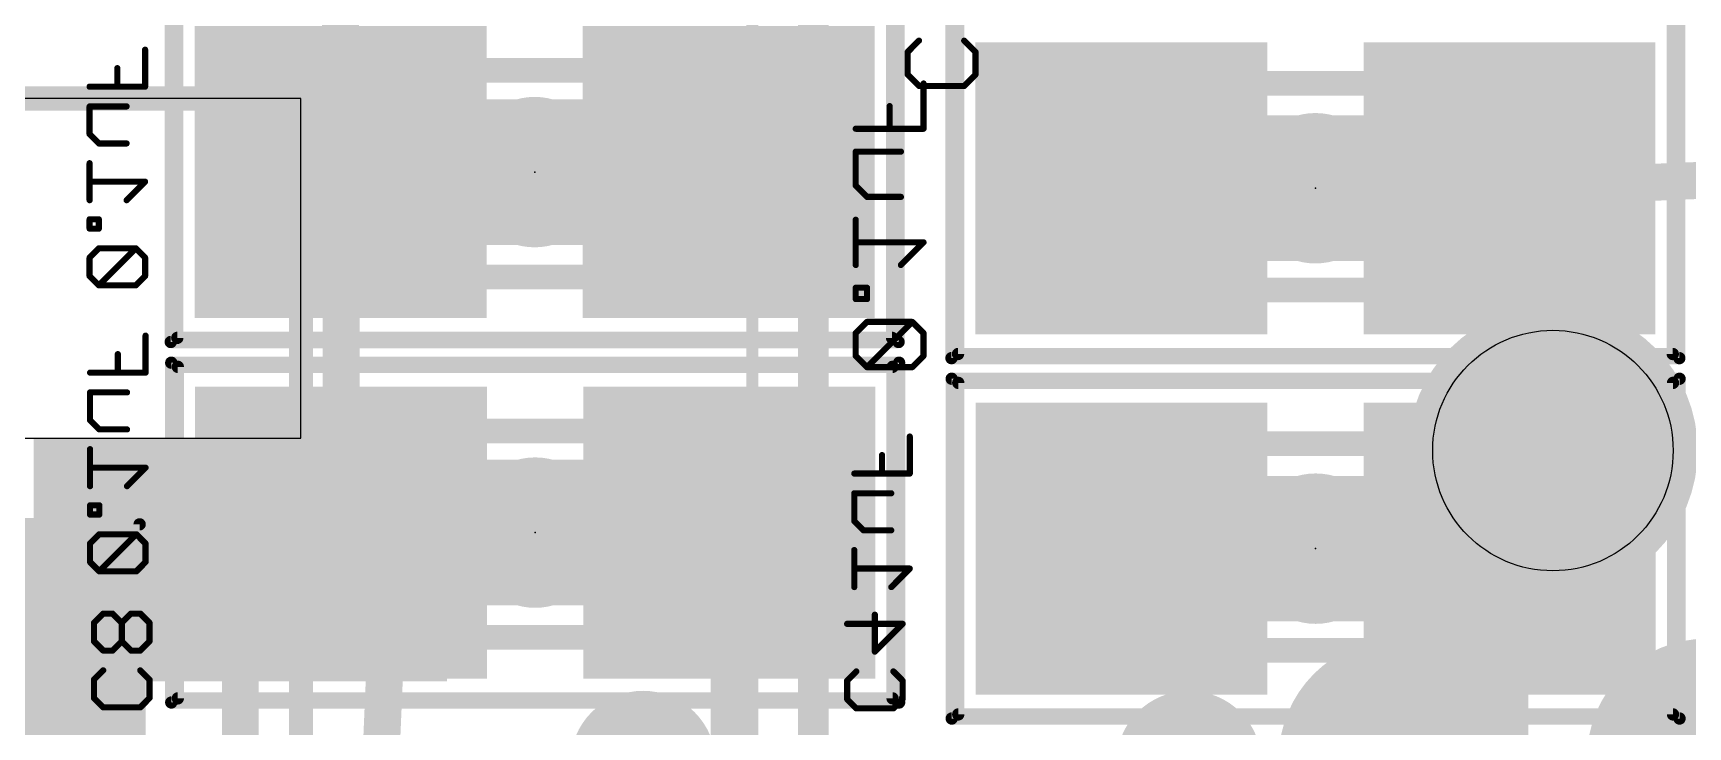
# Model space of a CAD drawing. Extents: x -10.2 to 81, y -3.9 to 69.4.
# Drawn here: x 58.5 to 65.32, y 18.06 to 20.92 of the extents above; entities that cross this region are included whole.
import ezdxf

# ---------------------------------------------------------------- set-up
doc = ezdxf.new("R2010")
doc.units = 0
for name, color, linetype in [('1', 22, 'CONTINUOUS'), ('16', 175, 'CONTINUOUS'), ('20', 7, 'CONTINUOUS'), ('21', 253, 'CONTINUOUS'), ('22', 253, 'CONTINUOUS'), ('24', 7, 'CONTINUOUS'), ('25', 253, 'CONTINUOUS'), ('26', 253, 'CONTINUOUS'), ('28', 253, 'CONTINUOUS'), ('29', 253, 'CONTINUOUS'), ('30', 253, 'CONTINUOUS'), ('31', 253, 'CONTINUOUS'), ('32', 253, 'CONTINUOUS'), ('36', 253, 'CONTINUOUS'), ('39', 22, 'CONTINUOUS'), ('40', 175, 'CONTINUOUS'), ('41', 22, 'CONTINUOUS'), ('51', 253, 'CONTINUOUS'), ('52', 253, 'CONTINUOUS')]:
    doc.layers.add(name, color=color, linetype=linetype)

# ---------------------------------------------------------------- blocks, each defined once
blk = doc.blocks.new('RECT')
blk.add_solid([(-0.5, -0.5), (0.5, -0.5), (-0.5, 0.5), (0.5, 0.5)])
blk = doc.blocks.new('PIE')
at = {"const_width": 0.5}
blk.add_lwpolyline([(0, -0.25, 1), (0, 0.25, 1), (0, -0.25)], format="xyb", dxfattribs=at)

msp = doc.modelspace()

# ---------------------------------------------------------------- linework, layer by layer
at = {"layer": '1', "const_width": 0.1524}
msp.add_lwpolyline([(59.353, 18.7469), (59.353, 17.5277)], dxfattribs=at)
at = {"layer": '1', "const_width": 0.0762}
msp.add_lwpolyline([(59.3911, 18.7469, 1), (59.3149, 18.7469)], format="xyb", dxfattribs=at)
at = {"layer": '16', "const_width": 0.1524}
for points in [[(59.7662, 20.3433), (59.7662, 21.8165)], [(59.7683, 20.3413), (59.7662, 20.3433)], [(59.7683, 18.858), (59.7683, 20.3413)], [(65.6336, 20.32), (64.5842, 20.2768)], [(64.5842, 20.2768), (64.5842, 18.7928)], [(59.3024, 18.3921), (59.7683, 18.858)], [(59.9639, 18.6624), (59.7683, 18.858)], [(61.3683, 18.858), (61.3683, 17.4766)], [(64.5842, 18.7928), (64.5851, 18.7919)], [(64.5851, 18.7919), (64.5851, 17.3132)], [(59.8877, 16.8774), (59.9639, 18.6624)], [(58.2379, 18.3921), (59.3024, 18.3921)]]:
    msp.add_lwpolyline(points, dxfattribs=at)
at = {"layer": '16', "const_width": 0.0762}
for points in [[(59.7932, 20.3703, 1), (59.7393, 20.3164)], [(59.8064, 20.3413, 1), (59.7302, 20.3413)], [(59.7413, 20.3143, 1), (59.7952, 20.3682)], [(59.7281, 20.3433, 1), (59.8043, 20.3433)], [(64.6223, 20.2768, 1), (64.5461, 20.2768)], [(64.5826, 20.3149, 1), (64.5858, 20.2387)], [(59.7952, 18.885, 1), (59.7413, 18.8311)], [(59.7302, 18.858, 1), (59.8064, 18.858)], [(59.7952, 18.8311, 1), (59.7413, 18.885)], [(61.4064, 18.858, 1), (61.3302, 18.858)], [(64.6112, 18.8197, 1), (64.5573, 18.7658)], [(64.5461, 18.7928, 1), (64.6223, 18.7928)], [(64.6232, 18.7919, 1), (64.547, 18.7919)], [(64.5582, 18.7649, 1), (64.6121, 18.8188)], [(60.0019, 18.6608, 1), (59.9258, 18.6641)], [(59.9369, 18.6355, 1), (59.9908, 18.6894)], [(59.2754, 18.4191, 1), (59.3293, 18.3652)], [(59.3024, 18.354, 1), (59.3024, 18.4302)]]:
    msp.add_lwpolyline(points, format="xyb", dxfattribs=at)
at = {"layer": '20'}
msp.add_circle((64.7631, 19.1961), 0.4955, dxfattribs=at)
at = {"layer": '21'}
for points, const_width in [([(61.7151, 21.6091), (61.7151, 11.7031)], 0.127), ([(58.153, 20.6469), (59.603, 20.6469)], 0.1), ([(59.603, 20.6469), (59.603, 19.4969)], 0.1)]:
    msp.add_lwpolyline(points, dxfattribs=dict(at, const_width=const_width))
for points, const_width in [([(59.628, 20.6469, 1), (59.578, 20.6469)], 0.05), ([(59.603, 20.6219, 1), (59.603, 20.6719)], 0.05), ([(59.578, 19.4969, 1), (59.628, 19.4969)], 0.05), ([(61.0131, 17.7561, 1), (61.0131, 18.0561, 1), (61.0131, 17.7561)], 0.3)]:
    msp.add_lwpolyline(points, format="xyb", dxfattribs=dict(at, const_width=const_width))
at = {"layer": '22'}
for points, const_width in [([(59.0662, 21.0433), (59.0662, 19.6433)], 0.0508), ([(62.0662, 19.6433), (62.0662, 21.0433)], 0.0508), ([(62.2842, 20.9768), (62.2842, 19.5768)], 0.0508), ([(65.2842, 19.5768), (65.2842, 20.9768)], 0.0508), ([(60.5662, 20.3128), (60.5662, 20.3738)], 0.5588), ([(63.7842, 20.3073), (63.7842, 20.2463)], 0.5588), ([(59.0662, 19.6433), (62.0662, 19.6433)], 0.0508), ([(62.0683, 19.558), (59.0683, 19.558)], 0.0508), ([(59.0683, 19.558), (59.0683, 18.158)], 0.0508), ([(62.0683, 18.158), (62.0683, 19.558)], 0.0508), ([(62.2842, 19.5768), (65.2842, 19.5768)], 0.0508), ([(65.2851, 19.4919), (62.2851, 19.4919)], 0.0508), ([(62.2851, 19.4919), (62.2851, 18.0919)], 0.0508), ([(65.2851, 18.0919), (65.2851, 19.4919)], 0.0508), ([(60.5683, 18.8275), (60.5683, 18.8885)], 0.5588), ([(63.7851, 18.8224), (63.7851, 18.7614)], 0.5588), ([(58.9379, 18.8921), (57.5379, 18.8921)], 0.0508), ([(58.9379, 16.0921), (58.9379, 18.8921)], 0.0508), ([(59.0683, 18.158), (62.0683, 18.158)], 0.0508), ([(62.2851, 18.0919), (65.2851, 18.0919)], 0.0508)]:
    msp.add_lwpolyline(points, dxfattribs=dict(at, const_width=const_width))
for points, const_width in [([(60.7059, 20.3738, 1), (60.4265, 20.3738)], 0.2794), ([(63.9239, 20.3073, 1), (63.6445, 20.3073)], 0.2794), ([(60.4265, 20.3128, 1), (60.7059, 20.3128)], 0.2794), ([(63.6445, 20.2463, 1), (63.9239, 20.2463)], 0.2794), ([(59.0662, 19.656, 1), (59.0662, 19.6306)], 0.0254), ([(59.0535, 19.6433, 1), (59.0789, 19.6433)], 0.0254), ([(62.0535, 19.6433, 1), (62.0789, 19.6433)], 0.0254), ([(62.0662, 19.6306, 1), (62.0662, 19.656)], 0.0254), ([(59.0683, 19.5707, 1), (59.0683, 19.5453)], 0.0254), ([(59.081, 19.558, 1), (59.0556, 19.558)], 0.0254), ([(62.081, 19.558, 1), (62.0556, 19.558)], 0.0254), ([(62.0683, 19.5453, 1), (62.0683, 19.5707)], 0.0254), ([(62.2842, 19.5895, 1), (62.2842, 19.5641)], 0.0254), ([(62.2715, 19.5768, 1), (62.2969, 19.5768)], 0.0254), ([(65.2715, 19.5768, 1), (65.2969, 19.5768)], 0.0254), ([(65.2842, 19.5641, 1), (65.2842, 19.5895)], 0.0254), ([(62.2851, 19.5046, 1), (62.2851, 19.4792)], 0.0254), ([(62.2978, 19.4919, 1), (62.2724, 19.4919)], 0.0254), ([(65.2978, 19.4919, 1), (65.2724, 19.4919)], 0.0254), ([(65.2851, 19.4792, 1), (65.2851, 19.5046)], 0.0254), ([(60.708, 18.8885, 1), (60.4286, 18.8885)], 0.2794), ([(63.9248, 18.8224, 1), (63.6454, 18.8224)], 0.2794), ([(60.4286, 18.8275, 1), (60.708, 18.8275)], 0.2794), ([(58.9506, 18.8921, 1), (58.9252, 18.8921)], 0.0254), ([(58.9379, 18.8794, 1), (58.9379, 18.9048)], 0.0254), ([(63.6454, 18.7614, 1), (63.9248, 18.7614)], 0.2794), ([(59.0683, 18.1707, 1), (59.0683, 18.1453)], 0.0254), ([(59.0556, 18.158, 1), (59.081, 18.158)], 0.0254), ([(62.0556, 18.158, 1), (62.081, 18.158)], 0.0254), ([(62.0683, 18.1453, 1), (62.0683, 18.1707)], 0.0254), ([(62.2851, 18.1046, 1), (62.2851, 18.0792)], 0.0254), ([(62.2724, 18.0919, 1), (62.2978, 18.0919)], 0.0254), ([(65.2724, 18.0919, 1), (65.2978, 18.0919)], 0.0254), ([(65.2851, 18.0792, 1), (65.2851, 18.1046)], 0.0254)]:
    msp.add_lwpolyline(points, format="xyb", dxfattribs=dict(at, const_width=const_width))
at = {"layer": '24'}
for p in [(60.5662, 20.3433), (63.7842, 20.2768), (60.5683, 18.858), (63.7851, 18.7919)]:
    msp.add_point(p, dxfattribs=at)
at = {"layer": '25', "const_width": 0.0127}
for points in [[(58.7562, 18.4862, 1), (58.7435, 18.4862)], [(58.7454, 18.4907, 1), (58.7544, 18.4817)], [(58.788, 18.5307, 1), (58.788, 18.518)], [(58.7925, 18.5198, 1), (58.7835, 18.5288)], [(58.8306, 18.5288, 1), (58.8217, 18.5198)], [(58.8262, 18.518, 1), (58.8262, 18.5307)], [(58.8706, 18.4862, 1), (58.8579, 18.4862)], [(58.8598, 18.4907, 1), (58.8688, 18.4817)], [(58.8598, 18.4817, 1), (58.8688, 18.4907)], [(58.9024, 18.5307, 1), (58.9024, 18.518)], [(58.9069, 18.5198, 1), (58.8979, 18.5288)], [(58.945, 18.5288, 1), (58.9361, 18.5198)], [(58.9406, 18.518, 1), (58.9406, 18.5307)], [(58.985, 18.4862, 1), (58.9723, 18.4862)], [(58.9742, 18.4817, 1), (58.9832, 18.4907)], [(58.7435, 18.4099, 1), (58.7562, 18.4099)], [(58.7544, 18.4144, 1), (58.7454, 18.4055)], [(58.8688, 18.4144, 1), (58.8598, 18.4055)], [(58.8579, 18.4099, 1), (58.8706, 18.4099)], [(58.8688, 18.4055, 1), (58.8598, 18.4144)], [(58.9723, 18.4099, 1), (58.985, 18.4099)], [(58.9832, 18.4055, 1), (58.9742, 18.4144)], [(58.788, 18.3782, 1), (58.788, 18.3655)], [(58.7835, 18.3673, 1), (58.7925, 18.3763)], [(58.8217, 18.3763, 1), (58.8306, 18.3673)], [(58.8262, 18.3655, 1), (58.8262, 18.3782)], [(58.9024, 18.3782, 1), (58.9024, 18.3655)], [(58.8979, 18.3673, 1), (58.9069, 18.3763)], [(58.9361, 18.3763, 1), (58.945, 18.3673)], [(58.9406, 18.3655, 1), (58.9406, 18.3782)], [(58.7925, 18.286, 1), (58.7835, 18.2949)], [(58.945, 18.2949, 1), (58.9361, 18.286)], [(58.7562, 18.2523, 1), (58.7435, 18.2523)], [(58.7454, 18.2568, 1), (58.7544, 18.2478)], [(58.985, 18.2523, 1), (58.9723, 18.2523)], [(58.9742, 18.2478, 1), (58.9832, 18.2568)], [(58.7435, 18.1761, 1), (58.7562, 18.1761)], [(58.7544, 18.1806, 1), (58.7454, 18.1716)], [(58.788, 18.1443, 1), (58.788, 18.1316)], [(58.7835, 18.1334, 1), (58.7925, 18.1424)], [(58.9361, 18.1424, 1), (58.945, 18.1334)], [(58.9406, 18.1316, 1), (58.9406, 18.1443)], [(58.9723, 18.1761, 1), (58.985, 18.1761)], [(58.9832, 18.1716, 1), (58.9742, 18.1806)]]:
    msp.add_lwpolyline(points, format="xyb", dxfattribs=at)
at = {"layer": '25', "const_width": 0.0254}
for points in [[(58.7499, 18.4862), (58.788, 18.5243)], [(58.7499, 18.4099), (58.7499, 18.4862)], [(58.788, 18.5243), (58.8262, 18.5243)], [(58.8262, 18.5243), (58.8643, 18.4862)], [(58.8643, 18.4862), (58.9024, 18.5243)], [(58.8643, 18.4099), (58.8643, 18.4862)], [(58.9024, 18.5243), (58.9406, 18.5243)], [(58.9406, 18.5243), (58.9787, 18.4862)], [(58.9787, 18.4862), (58.9787, 18.4099)], [(58.788, 18.3718), (58.7499, 18.4099)], [(58.8643, 18.4099), (58.8262, 18.3718)], [(58.9024, 18.3718), (58.8643, 18.4099)], [(58.9787, 18.4099), (58.9406, 18.3718)], [(58.8262, 18.3718), (58.788, 18.3718)], [(58.9406, 18.3718), (58.9024, 18.3718)], [(58.788, 18.2905), (58.7499, 18.2523)], [(58.9787, 18.2523), (58.9406, 18.2905)], [(58.7499, 18.2523), (58.7499, 18.1761)], [(58.9787, 18.1761), (58.9787, 18.2523)], [(58.7499, 18.1761), (58.788, 18.1379)], [(58.788, 18.1379), (58.9406, 18.1379)], [(58.9406, 18.1379), (58.9787, 18.1761)]]:
    msp.add_lwpolyline(points, dxfattribs=at)
at = {"layer": '26', "const_width": 0.0254}
for points in [[(62.1036, 20.8383), (62.1502, 20.8849)], [(62.3366, 20.8849), (62.3832, 20.8383)], [(62.1036, 20.7451), (62.1036, 20.8383)], [(62.3832, 20.8383), (62.3832, 20.7451)], [(62.1502, 20.6984), (62.1036, 20.7451)], [(62.3832, 20.7451), (62.3366, 20.6984)], [(62.3366, 20.6984), (62.1502, 20.6984)], [(61.8539, 18.482), (62.0827, 18.482)], [(61.9683, 18.3676), (61.9683, 18.5201)], [(62.0827, 18.482), (61.9683, 18.3676)], [(61.8539, 18.2481), (61.892, 18.2863)], [(62.0446, 18.2863), (62.0827, 18.2481)], [(61.8539, 18.1719), (61.8539, 18.2481)], [(62.0827, 18.2481), (62.0827, 18.1719)], [(61.892, 18.1337), (61.8539, 18.1719)], [(62.0446, 18.1337), (61.892, 18.1337)], [(62.0827, 18.1719), (62.0446, 18.1337)]]:
    msp.add_lwpolyline(points, dxfattribs=at)
at = {"layer": '26', "const_width": 0.0127}
for points in [[(62.1547, 20.8804, 1), (62.1457, 20.8894)], [(62.3411, 20.8894, 1), (62.3321, 20.8804)], [(62.1099, 20.8383, 1), (62.0972, 20.8383)], [(62.0991, 20.8428, 1), (62.1081, 20.8338)], [(62.3896, 20.8383, 1), (62.3769, 20.8383)], [(62.3787, 20.8338, 1), (62.3877, 20.8428)], [(62.1081, 20.7495, 1), (62.0991, 20.7406)], [(62.0972, 20.7451, 1), (62.1099, 20.7451)], [(62.3769, 20.7451, 1), (62.3896, 20.7451)], [(62.3877, 20.7406, 1), (62.3787, 20.7495)], [(62.1502, 20.7048, 1), (62.1502, 20.6921)], [(62.1457, 20.694, 1), (62.1547, 20.7029)], [(62.3321, 20.7029, 1), (62.3411, 20.694)], [(62.3366, 20.6921, 1), (62.3366, 20.7048)], [(61.8539, 18.4884, 1), (61.8539, 18.4757)], [(61.9746, 18.5201, 1), (61.9619, 18.5201)], [(62.0872, 18.4775, 1), (62.0782, 18.4865)], [(62.0827, 18.4757, 1), (62.0827, 18.4884)], [(61.9638, 18.3721, 1), (61.9728, 18.3631)], [(61.9619, 18.3676, 1), (61.9746, 18.3676)], [(61.8965, 18.2818, 1), (61.8875, 18.2907)], [(62.049, 18.2907, 1), (62.0401, 18.2818)], [(61.8602, 18.2481, 1), (61.8475, 18.2481)], [(61.8494, 18.2526, 1), (61.8584, 18.2436)], [(62.089, 18.2481, 1), (62.0763, 18.2481)], [(62.0782, 18.2436, 1), (62.0872, 18.2526)], [(61.8475, 18.1719, 1), (61.8602, 18.1719)], [(61.8584, 18.1763, 1), (61.8494, 18.1674)], [(61.892, 18.1401, 1), (61.892, 18.1274)], [(61.8875, 18.1292, 1), (61.8965, 18.1382)], [(62.0401, 18.1382, 1), (62.049, 18.1292)], [(62.0446, 18.1274, 1), (62.0446, 18.1401)], [(62.0763, 18.1719, 1), (62.089, 18.1719)], [(62.0872, 18.1674, 1), (62.0782, 18.1763)]]:
    msp.add_lwpolyline(points, format="xyb", dxfattribs=at)
at = {"layer": '28', "const_width": 0.0254}
for points in [[(58.9604, 20.6952), (58.9604, 20.8478)], [(58.846, 20.6952), (58.846, 20.7715)], [(58.7316, 20.6952), (58.9604, 20.6952)], [(62.169, 20.5219), (62.169, 20.7084)], [(58.7316, 20.4995), (58.7316, 20.6139)], [(58.7316, 20.6139), (58.8842, 20.6139)], [(62.0292, 20.5219), (62.0292, 20.6152)], [(61.8894, 20.5219), (62.169, 20.5219)], [(58.7698, 20.4613), (58.7316, 20.4995)], [(58.8842, 20.4613), (58.7698, 20.4613)], [(61.8894, 20.2879), (61.8894, 20.4277)], [(61.8894, 20.4277), (62.0758, 20.4277)], [(58.7316, 20.2275), (58.7316, 20.38)], [(58.9604, 20.3037), (58.7316, 20.3037)], [(58.8842, 20.2275), (58.9604, 20.3037)], [(61.936, 20.2413), (61.8894, 20.2879)], [(62.0758, 20.2413), (61.936, 20.2413)], [(58.7698, 20.1487), (58.7316, 20.1487)], [(58.7316, 20.1487), (58.7316, 20.1105)], [(58.7316, 20.1105), (58.7698, 20.1105)], [(58.7698, 20.1105), (58.7698, 20.1487)], [(61.8894, 19.9606), (61.8894, 20.1471)], [(62.169, 20.0538), (61.8894, 20.0538)], [(62.0758, 19.9606), (62.169, 20.0538)], [(58.7698, 20.0292), (58.7316, 19.9911)], [(58.7316, 19.9911), (58.7316, 19.9148)], [(58.9223, 20.0292), (58.7698, 20.0292)], [(58.7698, 19.8767), (58.9223, 20.0292)], [(58.9604, 19.9911), (58.9223, 20.0292)], [(58.9604, 19.9148), (58.9604, 19.9911)], [(58.7316, 19.9148), (58.7698, 19.8767)], [(58.9223, 19.8767), (58.9604, 19.9148)], [(58.7698, 19.8767), (58.9223, 19.8767)], [(61.936, 19.8669), (61.8894, 19.8669)], [(61.8894, 19.8669), (61.8894, 19.8203)], [(61.936, 19.8203), (61.936, 19.8669)], [(61.8894, 19.8203), (61.936, 19.8203)], [(61.936, 19.7261), (61.8894, 19.6795)], [(62.1224, 19.7261), (61.936, 19.7261)], [(61.936, 19.5397), (62.1224, 19.7261)], [(62.169, 19.6795), (62.1224, 19.7261)], [(58.9624, 19.517), (58.9624, 19.6696)], [(61.8894, 19.6795), (61.8894, 19.5863)], [(62.169, 19.5863), (62.169, 19.6795)], [(58.848, 19.517), (58.848, 19.5933)], [(61.8894, 19.5863), (61.936, 19.5397)], [(62.1224, 19.5397), (62.169, 19.5863)], [(58.7336, 19.517), (58.9624, 19.517)], [(61.936, 19.5397), (62.1224, 19.5397)], [(58.7336, 19.3213), (58.7336, 19.4357)], [(58.7336, 19.4357), (58.8861, 19.4357)], [(58.7717, 19.2832), (58.7336, 19.3213)], [(58.8861, 19.2832), (58.7717, 19.2832)], [(62.1122, 19.1013), (62.1122, 19.2538)], [(58.7336, 19.0493), (58.7336, 19.2018)], [(61.9978, 19.1013), (61.9978, 19.1776)], [(58.9624, 19.1256), (58.7336, 19.1256)], [(58.8861, 19.0493), (58.9624, 19.1256)], [(61.8834, 19.1013), (62.1122, 19.1013)], [(61.8834, 18.9055), (61.8834, 19.0199)], [(61.8834, 19.0199), (62.036, 19.0199)], [(58.7717, 18.9705), (58.7336, 18.9705)], [(58.7336, 18.9705), (58.7336, 18.9324)], [(58.7717, 18.9324), (58.7717, 18.9705)], [(58.7336, 18.9324), (58.7717, 18.9324)], [(61.9216, 18.8674), (61.8834, 18.9055)], [(58.7717, 18.851), (58.7336, 18.8129)], [(58.7336, 18.8129), (58.7336, 18.7366)], [(58.9243, 18.851), (58.7717, 18.851)], [(58.7717, 18.6985), (58.9243, 18.851)], [(58.9624, 18.8129), (58.9243, 18.851)], [(58.9624, 18.7366), (58.9624, 18.8129)], [(62.036, 18.8674), (61.9216, 18.8674)], [(61.8834, 18.6335), (61.8834, 18.7861)], [(58.7336, 18.7366), (58.7717, 18.6985)], [(58.7717, 18.6985), (58.9243, 18.6985)], [(58.9243, 18.6985), (58.9624, 18.7366)], [(62.1122, 18.7098), (61.8834, 18.7098)], [(62.036, 18.6335), (62.1122, 18.7098)]]:
    msp.add_lwpolyline(points, dxfattribs=at)
at = {"layer": '28', "const_width": 0.0127}
for points in [[(58.9668, 20.8478, 1), (58.9541, 20.8478)], [(58.8524, 20.7715, 1), (58.8397, 20.7715)], [(58.7316, 20.7016, 1), (58.7316, 20.6889)], [(58.8397, 20.6952, 1), (58.8524, 20.6952)], [(58.9541, 20.6952, 1), (58.9668, 20.6952)], [(58.9604, 20.6889, 1), (58.9604, 20.7016)], [(62.1754, 20.7084, 1), (62.1627, 20.7084)], [(58.7316, 20.6202, 1), (58.7316, 20.6075)], [(58.738, 20.6139, 1), (58.7253, 20.6139)], [(58.8842, 20.6075, 1), (58.8842, 20.6202)], [(62.0356, 20.6152, 1), (62.0229, 20.6152)], [(61.8894, 20.5283, 1), (61.8894, 20.5156)], [(62.169, 20.5156, 1), (62.169, 20.5283)], [(58.7361, 20.504, 1), (58.7271, 20.495)], [(58.7253, 20.4995, 1), (58.738, 20.4995)], [(58.7698, 20.4677, 1), (58.7698, 20.455)], [(58.7653, 20.4569, 1), (58.7743, 20.4658)], [(58.8842, 20.455, 1), (58.8842, 20.4677)], [(62.0229, 20.5219, 1), (62.0356, 20.5219)], [(62.1627, 20.5219, 1), (62.1754, 20.5219)], [(61.8894, 20.4341, 1), (61.8894, 20.4214)], [(61.8958, 20.4277, 1), (61.8831, 20.4277)], [(62.0758, 20.4214, 1), (62.0758, 20.4341)], [(58.738, 20.38, 1), (58.7253, 20.38)], [(58.7316, 20.3101, 1), (58.7316, 20.2974)], [(58.9649, 20.2992, 1), (58.9559, 20.3082)], [(58.9604, 20.2974, 1), (58.9604, 20.3101)], [(61.8939, 20.2924, 1), (61.8849, 20.2834)], [(61.8831, 20.2879, 1), (61.8958, 20.2879)], [(58.7253, 20.2275, 1), (58.738, 20.2275)], [(58.8797, 20.232, 1), (58.8886, 20.223)], [(61.936, 20.2476, 1), (61.936, 20.2349)], [(61.9315, 20.2368, 1), (61.9405, 20.2458)], [(62.0758, 20.2349, 1), (62.0758, 20.2476)], [(58.7316, 20.155, 1), (58.7316, 20.1423)], [(58.7316, 20.1169, 1), (58.7316, 20.1042)], [(58.738, 20.1487, 1), (58.7253, 20.1487)], [(58.7761, 20.1487, 1), (58.7634, 20.1487)], [(58.7698, 20.1423, 1), (58.7698, 20.155)], [(58.7698, 20.1042, 1), (58.7698, 20.1169)], [(61.8958, 20.1471, 1), (61.8831, 20.1471)], [(58.7253, 20.1105, 1), (58.738, 20.1105)], [(58.7634, 20.1105, 1), (58.7761, 20.1105)], [(61.8894, 20.0602, 1), (61.8894, 20.0475)], [(62.1735, 20.0494, 1), (62.1646, 20.0583)], [(62.169, 20.0475, 1), (62.169, 20.0602)], [(58.7271, 19.9955, 1), (58.7361, 19.9866)], [(58.738, 19.9911, 1), (58.7253, 19.9911)], [(58.7698, 20.0355, 1), (58.7698, 20.0228)], [(58.7743, 20.0247, 1), (58.7653, 20.0337)], [(58.9268, 20.0337, 1), (58.9178, 20.0247)], [(58.9268, 20.0247, 1), (58.9178, 20.0337)], [(58.9223, 20.0228, 1), (58.9223, 20.0355)], [(58.9668, 19.9911, 1), (58.9541, 19.9911)], [(58.9559, 19.9866, 1), (58.9649, 19.9955)], [(58.7361, 19.9193, 1), (58.7271, 19.9103)], [(58.7253, 19.9148, 1), (58.738, 19.9148)], [(58.9541, 19.9148, 1), (58.9668, 19.9148)], [(58.9649, 19.9103, 1), (58.9559, 19.9193)], [(61.8831, 19.9606, 1), (61.8958, 19.9606)], [(62.0713, 19.9651, 1), (62.0803, 19.9561)], [(58.7698, 19.883, 1), (58.7698, 19.8703)], [(58.7653, 19.8811, 1), (58.7743, 19.8722)], [(58.7653, 19.8722, 1), (58.7743, 19.8811)], [(58.9178, 19.8811, 1), (58.9268, 19.8722)], [(58.9223, 19.8703, 1), (58.9223, 19.883)], [(61.8894, 19.8733, 1), (61.8894, 19.8606)], [(61.8958, 19.8669, 1), (61.8831, 19.8669)], [(61.9424, 19.8669, 1), (61.9297, 19.8669)], [(61.936, 19.8606, 1), (61.936, 19.8733)], [(61.8894, 19.8267, 1), (61.8894, 19.814)], [(61.8831, 19.8203, 1), (61.8958, 19.8203)], [(61.9297, 19.8203, 1), (61.9424, 19.8203)], [(61.936, 19.814, 1), (61.936, 19.8267)], [(61.936, 19.7324, 1), (61.936, 19.7197)], [(61.9405, 19.7216, 1), (61.9315, 19.7306)], [(62.1269, 19.7306, 1), (62.1179, 19.7216)], [(62.1269, 19.7216, 1), (62.1179, 19.7306)], [(62.1224, 19.7197, 1), (62.1224, 19.7324)], [(58.9687, 19.6696, 1), (58.956, 19.6696)], [(61.8849, 19.684, 1), (61.8939, 19.675)], [(61.8958, 19.6795, 1), (61.8831, 19.6795)], [(62.1754, 19.6795, 1), (62.1627, 19.6795)], [(62.1646, 19.675, 1), (62.1735, 19.684)], [(58.8544, 19.5933, 1), (58.8417, 19.5933)], [(61.8939, 19.5908, 1), (61.8849, 19.5818)], [(61.8831, 19.5863, 1), (61.8958, 19.5863)], [(62.1627, 19.5863, 1), (62.1754, 19.5863)], [(62.1735, 19.5818, 1), (62.1646, 19.5908)], [(58.7336, 19.5234, 1), (58.7336, 19.5107)], [(58.8417, 19.517, 1), (58.8544, 19.517)], [(58.956, 19.517, 1), (58.9687, 19.517)], [(58.9624, 19.5107, 1), (58.9624, 19.5234)], [(61.936, 19.546, 1), (61.936, 19.5333)], [(61.9315, 19.5441, 1), (61.9405, 19.5352)], [(61.9315, 19.5352, 1), (61.9405, 19.5441)], [(62.1179, 19.5441, 1), (62.1269, 19.5352)], [(62.1224, 19.5333, 1), (62.1224, 19.546)], [(58.7336, 19.442, 1), (58.7336, 19.4293)], [(58.74, 19.4357, 1), (58.7273, 19.4357)], [(58.8861, 19.4293, 1), (58.8861, 19.442)], [(58.7381, 19.3258, 1), (58.7291, 19.3168)], [(58.7273, 19.3213, 1), (58.74, 19.3213)], [(58.7717, 19.2895, 1), (58.7717, 19.2768)], [(58.7672, 19.2787, 1), (58.7762, 19.2877)], [(58.8861, 19.2768, 1), (58.8861, 19.2895)], [(62.1186, 19.2538, 1), (62.1059, 19.2538)], [(58.74, 19.2018, 1), (58.7273, 19.2018)], [(62.0042, 19.1776, 1), (61.9915, 19.1776)], [(58.7336, 19.1319, 1), (58.7336, 19.1192)], [(58.9669, 19.1211, 1), (58.9579, 19.13)], [(58.9624, 19.1192, 1), (58.9624, 19.1319)], [(61.8834, 19.1076, 1), (61.8834, 19.0949)], [(61.9915, 19.1013, 1), (62.0042, 19.1013)], [(62.1059, 19.1013, 1), (62.1186, 19.1013)], [(62.1122, 19.0949, 1), (62.1122, 19.1076)], [(58.7273, 19.0493, 1), (58.74, 19.0493)], [(58.8816, 19.0538, 1), (58.8906, 19.0448)], [(61.8834, 19.0263, 1), (61.8834, 19.0136)], [(61.8898, 19.0199, 1), (61.8771, 19.0199)], [(62.036, 19.0136, 1), (62.036, 19.0263)], [(58.7336, 18.9768, 1), (58.7336, 18.9641)], [(58.74, 18.9705, 1), (58.7273, 18.9705)], [(58.7781, 18.9705, 1), (58.7654, 18.9705)], [(58.7717, 18.9641, 1), (58.7717, 18.9768)], [(58.7336, 18.9387, 1), (58.7336, 18.926)], [(58.7273, 18.9324, 1), (58.74, 18.9324)], [(58.7654, 18.9324, 1), (58.7781, 18.9324)], [(58.7717, 18.926, 1), (58.7717, 18.9387)], [(61.8879, 18.91, 1), (61.8789, 18.9011)], [(61.8771, 18.9055, 1), (61.8898, 18.9055)], [(58.74, 18.8129, 1), (58.7273, 18.8129)], [(58.7717, 18.8574, 1), (58.7717, 18.8447)], [(58.7762, 18.8465, 1), (58.7672, 18.8555)], [(58.9288, 18.8555, 1), (58.9198, 18.8465)], [(58.9288, 18.8465, 1), (58.9198, 18.8555)], [(58.9243, 18.8447, 1), (58.9243, 18.8574)], [(58.9687, 18.8129, 1), (58.956, 18.8129)], [(61.9216, 18.8738, 1), (61.9216, 18.8611)], [(61.9171, 18.8629, 1), (61.9261, 18.8719)], [(62.036, 18.8611, 1), (62.036, 18.8738)], [(58.7291, 18.8174, 1), (58.7381, 18.8084)], [(58.9579, 18.8084, 1), (58.9669, 18.8174)], [(61.8898, 18.7861, 1), (61.8771, 18.7861)], [(58.7381, 18.7411, 1), (58.7291, 18.7321)], [(58.7273, 18.7366, 1), (58.74, 18.7366)], [(58.7717, 18.7048, 1), (58.7717, 18.6921)], [(58.7672, 18.703, 1), (58.7762, 18.694)], [(58.7672, 18.694, 1), (58.7762, 18.703)], [(58.9198, 18.703, 1), (58.9288, 18.694)], [(58.9243, 18.6921, 1), (58.9243, 18.7048)], [(58.956, 18.7366, 1), (58.9687, 18.7366)], [(58.9669, 18.7321, 1), (58.9579, 18.7411)], [(61.8834, 18.7162, 1), (61.8834, 18.7035)], [(62.1167, 18.7053, 1), (62.1077, 18.7143)], [(62.1122, 18.7035, 1), (62.1122, 18.7162)], [(61.8771, 18.6335, 1), (61.8898, 18.6335)], [(62.0315, 18.638, 1), (62.0404, 18.629)]]:
    msp.add_lwpolyline(points, format="xyb", dxfattribs=at)
at = {"layer": '29', "const_width": 0.5971}
msp.add_lwpolyline([(64.7631, 18.8976, 1), (64.7631, 19.4947, 1), (64.7631, 18.8976)], format="xyb", dxfattribs=at)
at = {"layer": '30', "const_width": 0.5971}
msp.add_lwpolyline([(64.7631, 18.8976, 1), (64.7631, 19.4947, 1), (64.7631, 18.8976)], format="xyb", dxfattribs=at)
at = {"layer": '39', "const_width": 0.05}
msp.add_lwpolyline([(61.4631, 11.4561), (61.4631, 21.8561)], dxfattribs=at)
at = {"layer": '40', "const_width": 0.0508}
for points in [[(59.0932, 21.0263), (59.0932, 19.6603)], [(62.0392, 19.6603), (62.0392, 21.0263)], [(62.3112, 20.9598), (62.3112, 19.5938)], [(65.2572, 19.5938), (65.2572, 20.9598)], [(59.0932, 19.6603), (62.0392, 19.6603)], [(62.3112, 19.5938), (65.2572, 19.5938)], [(62.0413, 19.541), (59.0953, 19.541)], [(59.0953, 19.541), (59.0953, 18.175)], [(62.0413, 18.175), (62.0413, 19.541)], [(65.2581, 19.4749), (62.3121, 19.4749)], [(62.3121, 19.4749), (62.3121, 18.1089)], [(65.2581, 18.1089), (65.2581, 19.4749)], [(59.0953, 18.175), (62.0413, 18.175)], [(62.3121, 18.1089), (65.2581, 18.1089)]]:
    msp.add_lwpolyline(points, dxfattribs=at)
at = {"layer": '40', "const_width": 0.0254}
for points in [[(59.0932, 19.673, 1), (59.0932, 19.6476)], [(59.0805, 19.6603, 1), (59.1059, 19.6603)], [(62.0265, 19.6603, 1), (62.0519, 19.6603)], [(62.0392, 19.6476, 1), (62.0392, 19.673)], [(62.3112, 19.6065, 1), (62.3112, 19.5811)], [(62.2985, 19.5938, 1), (62.3239, 19.5938)], [(65.2445, 19.5938, 1), (65.2699, 19.5938)], [(65.2572, 19.5811, 1), (65.2572, 19.6065)], [(59.0953, 19.5537, 1), (59.0953, 19.5283)], [(59.108, 19.541, 1), (59.0826, 19.541)], [(62.054, 19.541, 1), (62.0286, 19.541)], [(62.0413, 19.5283, 1), (62.0413, 19.5537)], [(62.3121, 19.4876, 1), (62.3121, 19.4622)], [(62.3248, 19.4749, 1), (62.2994, 19.4749)], [(65.2708, 19.4749, 1), (65.2454, 19.4749)], [(65.2581, 19.4622, 1), (65.2581, 19.4876)], [(59.0953, 18.1877, 1), (59.0953, 18.1623)], [(59.0826, 18.175, 1), (59.108, 18.175)], [(62.0286, 18.175, 1), (62.054, 18.175)], [(62.0413, 18.1623, 1), (62.0413, 18.1877)], [(62.3121, 18.1216, 1), (62.3121, 18.0962)], [(62.2994, 18.1089, 1), (62.3248, 18.1089)], [(65.2454, 18.1089, 1), (65.2708, 18.1089)], [(65.2581, 18.0962, 1), (65.2581, 18.1216)]]:
    msp.add_lwpolyline(points, format="xyb", dxfattribs=at)
at = {"layer": '41'}
for p, q in [((59.603, 20.6469), (57.903, 20.6469)), ((59.603, 19.2469), (59.603, 20.6469)), ((57.903, 19.2469), (59.603, 19.2469))]:
    msp.add_line(p, q, dxfattribs=at)
at = {"layer": '51'}
for points, const_width in [([(61.7151, 11.7031), (61.7151, 21.6091)], 0.127), ([(57.803, 20.6469), (59.603, 20.6469)], 0.1), ([(59.603, 20.6469), (59.603, 10.7469)], 0.1), ([(59.603, 19.1469), (58.603, 19.1469)], 0.1), ([(58.603, 19.1469), (58.603, 18.3469)], 0.1), ([(58.603, 18.3469), (59.603, 18.3469)], 0.1)]:
    msp.add_lwpolyline(points, dxfattribs=dict(at, const_width=const_width))
for points, const_width in [([(59.628, 20.6469, 1), (59.578, 20.6469)], 0.05), ([(59.603, 20.6219, 1), (59.603, 20.6719)], 0.05), ([(58.603, 19.1719, 1), (58.603, 19.1219)], 0.05), ([(58.628, 19.1469, 1), (58.578, 19.1469)], 0.05), ([(59.603, 19.1219, 1), (59.603, 19.1719)], 0.05), ([(59.603, 19.0469, 0.4142), (59.303, 18.7469)], 0.1), ([(59.603, 19.0219, 1), (59.603, 19.0719)], 0.05), ([(59.303, 18.7469, 0.4142), (59.603, 18.4469)], 0.1), ([(59.328, 18.7469, 1), (59.278, 18.7469)], 0.05), ([(59.278, 18.7469, 1), (59.328, 18.7469)], 0.05), ([(59.603, 18.4219, 1), (59.603, 18.4719)], 0.05), ([(58.603, 18.3719, 1), (58.603, 18.3219)], 0.05), ([(58.578, 18.3469, 1), (58.628, 18.3469)], 0.05), ([(59.603, 18.3219, 1), (59.603, 18.3719)], 0.05), ([(63.2631, 17.7561, 1), (63.2631, 18.0561, 1), (63.2631, 17.7561)], 0.3)]:
    msp.add_lwpolyline(points, format="xyb", dxfattribs=dict(at, const_width=const_width))
at = {"layer": '52', "const_width": 0.1016}
for points in [[(60.2102, 20.7623), (60.9222, 20.7623)], [(64.1402, 20.7088), (63.4282, 20.7088)], [(60.2102, 19.9113), (60.9222, 19.9113)], [(64.1402, 19.8578), (63.4282, 19.8578)], [(60.2123, 19.277), (60.9243, 19.277)], [(64.1411, 19.2239), (63.4291, 19.2239)], [(60.2123, 18.426), (60.9243, 18.426)], [(64.1411, 18.3729), (63.4291, 18.3729)]]:
    msp.add_lwpolyline(points, dxfattribs=at)
at = {"layer": '52', "const_width": 0.0508}
for points in [[(60.2102, 20.7877, 1), (60.2102, 20.7369)], [(60.9222, 20.7369, 1), (60.9222, 20.7877)], [(63.4282, 20.7342, 1), (63.4282, 20.6834)], [(64.1402, 20.6834, 1), (64.1402, 20.7342)], [(60.2102, 19.9367, 1), (60.2102, 19.8859)], [(60.9222, 19.8859, 1), (60.9222, 19.9367)], [(63.4282, 19.8832, 1), (63.4282, 19.8324)], [(64.1402, 19.8324, 1), (64.1402, 19.8832)], [(60.2123, 19.3024, 1), (60.2123, 19.2516)], [(60.9243, 19.2516, 1), (60.9243, 19.3024)], [(63.4291, 19.2493, 1), (63.4291, 19.1985)], [(64.1411, 19.1985, 1), (64.1411, 19.2493)], [(60.2123, 18.4514, 1), (60.2123, 18.4006)], [(60.9243, 18.4006, 1), (60.9243, 18.4514)], [(63.4291, 18.3983, 1), (63.4291, 18.3475)], [(64.1411, 18.3475, 1), (64.1411, 18.3983)]]:
    msp.add_lwpolyline(points, format="xyb", dxfattribs=at)

# ---------------------------------------------------------------- block references
at = {"layer": '1', "xscale": 1.5, "yscale": 0.8, "rotation": 180}
msp.add_blockref('RECT', (59.353, 18.7469), dxfattribs=at)
at = {"layer": '1', "xscale": 0.787, "yscale": 0.787}
for p in [(64.1281, 17.9261), (65.3981, 17.9261)]:
    msp.add_blockref('PIE', p, dxfattribs=at)
at = {"layer": '16'}
for p in [(59.7662, 20.3433), (61.3662, 20.3433), (59.7683, 18.858), (61.3683, 18.858)]:
    msp.add_blockref('RECT', p, dxfattribs=at)
at = {"layer": '16', "rotation": 180}
for p in [(62.9842, 20.2768), (64.5842, 20.2768), (62.9851, 18.7919), (64.5851, 18.7919)]:
    msp.add_blockref('RECT', p, dxfattribs=at)
at = {"layer": '16', "xscale": 0.8, "yscale": 1.2, "rotation": 90}
msp.add_blockref('RECT', (58.2379, 18.3921), dxfattribs=at)
at = {"layer": '29', "xscale": 1.7032, "yscale": 1.0032, "rotation": 180}
msp.add_blockref('RECT', (59.353, 18.7469), dxfattribs=at)
at = {"layer": '29', "xscale": 0.9902, "yscale": 0.9902}
for p in [(64.1281, 17.9261), (65.3981, 17.9261)]:
    msp.add_blockref('PIE', p, dxfattribs=at)
at = {"layer": '30', "xscale": 1.2032, "yscale": 1.2032}
for p in [(59.7662, 20.3433), (61.3662, 20.3433), (59.7683, 18.858), (61.3683, 18.858)]:
    msp.add_blockref('RECT', p, dxfattribs=at)
at = {"layer": '30'}
for p, xscale, yscale, rotation in [((62.9842, 20.2768), 1.2032, 1.2032, 180), ((64.5842, 20.2768), 1.2032, 1.2032, 180), ((62.9851, 18.7919), 1.2032, 1.2032, 180), ((64.5851, 18.7919), 1.2032, 1.2032, 180), ((58.2379, 18.3921), 1.0032, 1.4032, 90)]:
    msp.add_blockref('RECT', p, dxfattribs=dict(at, xscale=xscale, yscale=yscale, rotation=rotation))
at = {"layer": '31', "xscale": 1.5, "yscale": 0.8, "rotation": 180}
msp.add_blockref('RECT', (59.353, 18.7469), dxfattribs=at)
at = {"layer": '32'}
for p in [(59.7662, 20.3433), (61.3662, 20.3433), (59.7683, 18.858), (61.3683, 18.858)]:
    msp.add_blockref('RECT', p, dxfattribs=at)
at = {"layer": '32', "rotation": 180}
for p in [(62.9842, 20.2768), (64.5842, 20.2768), (62.9851, 18.7919), (64.5851, 18.7919)]:
    msp.add_blockref('RECT', p, dxfattribs=at)
at = {"layer": '32', "xscale": 0.8, "yscale": 1.2, "rotation": 90}
msp.add_blockref('RECT', (58.2379, 18.3921), dxfattribs=at)
at = {"layer": '36', "xscale": 0.3998, "yscale": 0.6}
for p in [(60.5662, 20.3433), (60.5683, 18.858)]:
    msp.add_blockref('RECT', p, dxfattribs=at)
at = {"layer": '36', "xscale": 0.3998, "yscale": 0.6, "rotation": 180}
for p in [(63.7842, 20.2768), (63.7851, 18.7919)]:
    msp.add_blockref('RECT', p, dxfattribs=at)
at = {"layer": '52', "xscale": 0.5001, "yscale": 0.95}
for p in [(59.9781, 20.3382), (61.1465, 20.3382), (59.9801, 18.8529), (61.1485, 18.8529)]:
    msp.add_blockref('RECT', p, dxfattribs=at)
at = {"layer": '52', "xscale": 0.5001, "yscale": 0.95, "rotation": 180}
for p in [(63.204, 20.2819), (64.3724, 20.2819), (63.2049, 18.797), (64.3733, 18.797)]:
    msp.add_blockref('RECT', p, dxfattribs=at)

doc.saveas('drawing.dxf')
